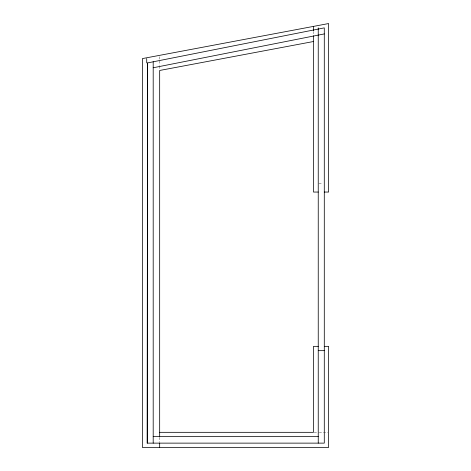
<?xml version="1.0" encoding="UTF-8"?>
<svg xmlns="http://www.w3.org/2000/svg" width="471" height="471" viewBox="0 0 471 471"><rect width="100%" height="100%" fill="white"/><g stroke="black" fill="none" stroke-linecap="round" stroke-linejoin="round"><path stroke-width="0.35" stroke-dasharray="2.35 1.77" d="M318.914 183.413L322.947 183.413M314.21 432.325L318.531 432.325M319.25 432.325L327.893 432.325M313.486 31.433L313.486 35.037M159.675 56.779L159.675 65.422M159.675 66.14L159.675 69.743M159.675 437.371L159.675 442.41"/><path stroke-width="0.71" d="M147.576 62.914L147.14 443.129L324.289 443.129L324.289 27.871L147.576 62.914L147.576 443.129M153.193 67.765L324.289 33.918M313.486 41.519L159.675 70.462L159.675 436.646M318.243 192.056L313.486 192.056L313.486 35.755M324.289 192.056L328.611 192.056L328.611 23.55L142.389 58.592L142.389 447.45L328.611 447.45L328.611 346.344L324.289 346.344M318.243 346.344L313.486 346.344L313.486 432.325L159.675 432.325M318.243 350.665L324.289 350.665M153.193 436.646L318.243 436.646M318.243 27.871L318.243 443.129M313.486 26.394L313.486 30.715M159.675 443.129L159.675 447.45M153.193 61.713L153.193 443.129M146.711 58.592L146.711 62.914"/></g></svg>
